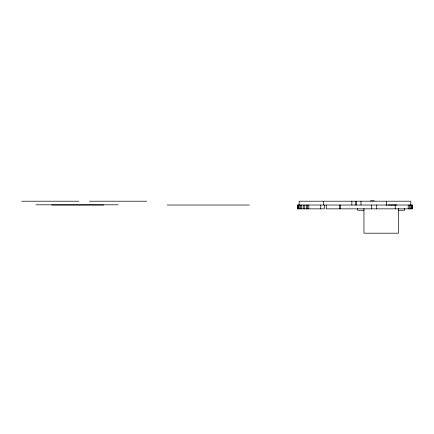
<?xml version="1.0" encoding="UTF-8"?>
<svg xmlns="http://www.w3.org/2000/svg" width="434" height="434" viewBox="0 0 434 434"><rect width="100%" height="100%" fill="white"/><g stroke="black" fill="none" stroke-linecap="round" stroke-linejoin="round"><path stroke-width="0.65" d="M370.452 200.806L374.271 200.806M21.7 201.208L78.907 201.208M89.399 201.208L146.708 201.208M35.941 204.805L118.232 204.805M385.994 204.994L387.155 204.994M388.267 204.994L389.45 204.994M389.64 204.994L391.446 204.994M391.598 204.994L392.922 204.994M393.052 204.994L394.935 204.994M395.103 204.994L397.001 204.994M51.684 205.027L103.704 205.027M167.269 205.027L249.344 205.027M363.958 210.268L357.714 210.268L357.714 208.358M398.341 210.268L404.586 210.268L404.586 208.358M412.159 205.027L412.159 208.852M411.633 205.027L411.633 208.852M410.824 205.027L410.824 201.208L299.129 201.208L299.129 205.027M410.765 205.027L410.765 208.852M409.598 205.027L409.598 208.852M408.21 205.027L408.21 208.852M398.341 208.358L398.341 233.194L363.958 233.194L363.958 208.358M395.211 205.027L395.211 208.852M386.499 201.208L386.499 205.027M376.745 205.027L376.745 208.852M371.58 205.027L371.58 208.852M360.969 201.208L360.969 205.027M356.471 201.208L356.471 205.027M355.256 201.208L355.256 205.027M351.855 201.208L351.855 205.027M340.43 205.027L340.43 208.852M339.676 205.027L339.676 208.852M326.194 205.027L326.194 208.852L412.3 208.852L412.3 205.027L297.626 205.027L297.626 208.852L324.355 208.852L324.355 205.027M323.455 201.208L323.455 205.027M320.748 205.027L320.748 208.852M308.791 205.027L308.791 208.852M307.668 205.027L307.668 208.852M306.312 205.027L306.312 208.852M304.809 205.027L304.809 208.852M303.241 205.027L303.241 208.852M301.717 205.027L301.717 208.852M300.328 205.027L300.328 208.852M299.162 205.027L299.162 208.852M298.288 205.027L298.288 208.852M297.876 205.027L297.876 208.852M297.767 205.027L297.767 208.852"/></g></svg>
